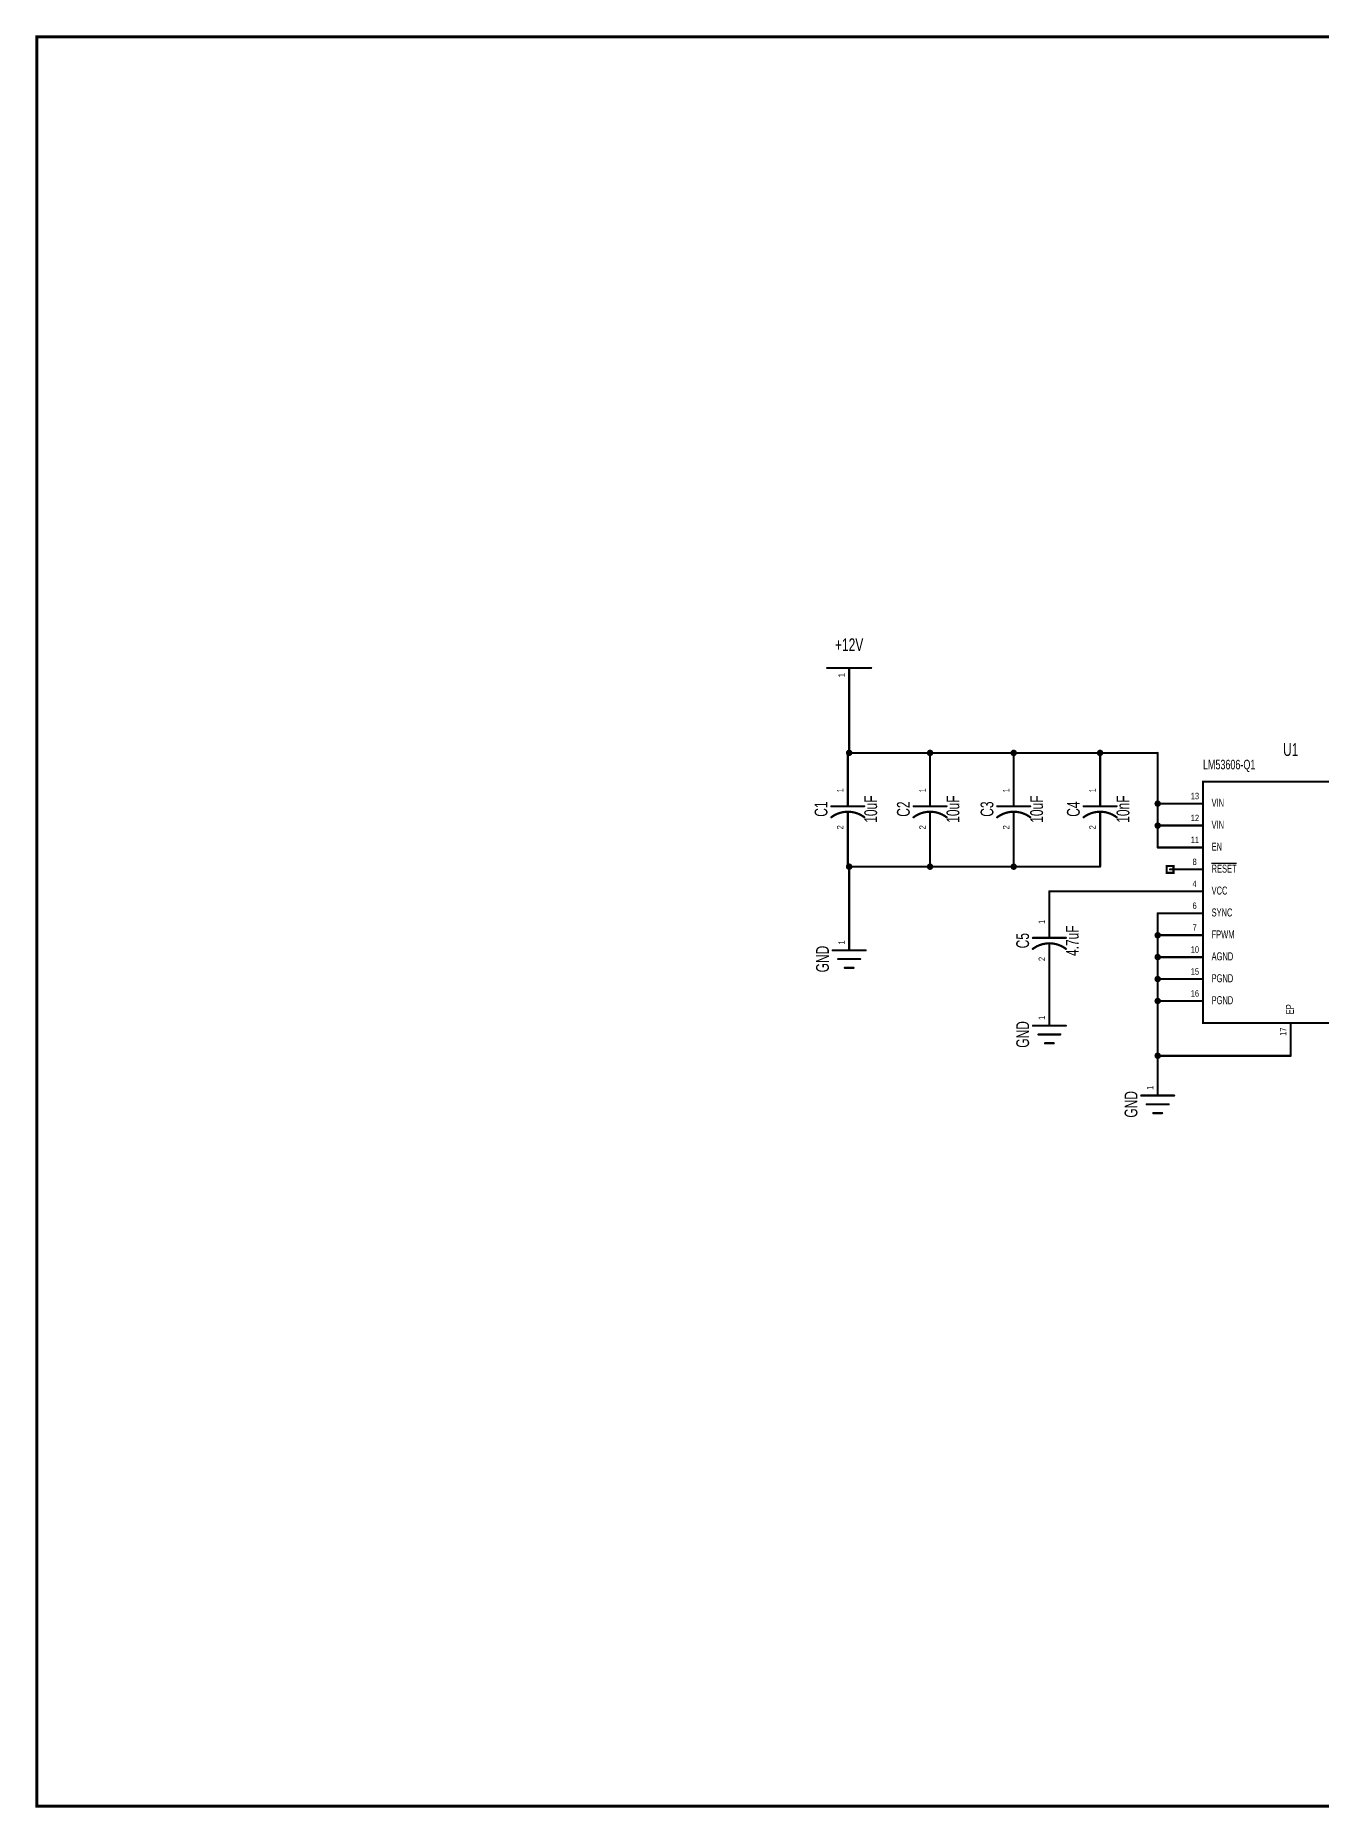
# Model space of a CAD drawing. Extents: x -3.6 to 7.9, y -3.1 to 5.
# Drawn here: x -3.61 to 2.25, y -3.06 to 5.02 of the extents above; entities that cross this region are included whole.
import ezdxf
from ezdxf.enums import TextEntityAlignment as Align

# ---------------------------------------------------------------- set-up
doc = ezdxf.new("R2010")
doc.units = 0
for name, color, linetype in [('Element', 253, 'CONTINUOUS'), ('Net', 50, 'CONTINUOUS'), ('Pin', 50, 'CONTINUOUS'), ('Titles', 253, 'CONTINUOUS')]:
    doc.layers.add(name, color=color, linetype=linetype)

msp = doc.modelspace()

# ---------------------------------------------------------------- linework, layer by layer
at = {"layer": 'Element', "linetype": 'CONTINUOUS'}
for points, const_width in [([(0, 2.1367), (0.2, 2.1367)], 0.0098), ([(1.7128, 1.6179), (2.5128, 1.6179), (2.5128, 0.5179), (1.7128, 0.5179), (1.7128, 1.6179)], 0.0098), ([(0.0937, 1.5429), (0.0937, 1.5059)], 0.0098), ([(0.4688, 1.5429), (0.4688, 1.5059)], 0.0098), ([(0.8501, 1.5429), (0.8501, 1.5059)], 0.0098), ([(1.2439, 1.5429), (1.2439, 1.5059)], 0.0098), ([(0.169, 1.4557), (0.1624, 1.4604), (0.1555, 1.4646), (0.1483, 1.4684), (0.141, 1.4717), (0.1334, 1.4745), (0.1257, 1.4768), (0.1178, 1.4786), (0.1098, 1.4799), (0.1018, 1.4807), (0.0937, 1.4809), (0.0857, 1.4807), (0.0776, 1.4799), (0.0697, 1.4786), (0.0618, 1.4768), (0.0541, 1.4745), (0.0465, 1.4716), (0.0391, 1.4684), (0.032, 1.4646), (0.0251, 1.4604), (0.0185, 1.4557)], 0.01), ([(0.0187, 1.5059), (0.1687, 1.5059)], 0.0098), ([(0.0937, 1.4809), (0.0937, 1.4429)], 0.0098), ([(0.544, 1.4557), (0.5374, 1.4604), (0.5305, 1.4646), (0.5234, 1.4684), (0.516, 1.4717), (0.5084, 1.4745), (0.5007, 1.4768), (0.4929, 1.4786), (0.4849, 1.4799), (0.4769, 1.4807), (0.4688, 1.4809), (0.4607, 1.4807), (0.4527, 1.4799), (0.4447, 1.4786), (0.4369, 1.4768), (0.4291, 1.4745), (0.4216, 1.4716), (0.4142, 1.4684), (0.407, 1.4646), (0.4002, 1.4604), (0.3936, 1.4557)], 0.01), ([(0.3938, 1.5059), (0.5438, 1.5059)], 0.0098), ([(0.4688, 1.4809), (0.4688, 1.4429)], 0.0098), ([(0.9253, 1.4557), (0.9187, 1.4604), (0.9118, 1.4646), (0.9047, 1.4684), (0.8973, 1.4717), (0.8897, 1.4745), (0.882, 1.4768), (0.8741, 1.4786), (0.8662, 1.4799), (0.8581, 1.4807), (0.8501, 1.4809), (0.842, 1.4807), (0.834, 1.4799), (0.826, 1.4786), (0.8181, 1.4768), (0.8104, 1.4745), (0.8028, 1.4716), (0.7955, 1.4684), (0.7883, 1.4646), (0.7815, 1.4604), (0.7749, 1.4557)], 0.01), ([(0.7751, 1.5059), (0.9251, 1.5059)], 0.0098), ([(0.8501, 1.4809), (0.8501, 1.4429)], 0.0098), ([(1.3191, 1.4557), (1.3125, 1.4604), (1.3056, 1.4646), (1.2985, 1.4684), (1.2911, 1.4717), (1.2835, 1.4745), (1.2758, 1.4768), (1.2679, 1.4786), (1.26, 1.4799), (1.2519, 1.4807), (1.2439, 1.4809), (1.2358, 1.4807), (1.2278, 1.4799), (1.2198, 1.4786), (1.2119, 1.4768), (1.2042, 1.4745), (1.1966, 1.4716), (1.1893, 1.4684), (1.1821, 1.4646), (1.1752, 1.4604), (1.1686, 1.4557)], 0.01), ([(1.1689, 1.5059), (1.3189, 1.5059)], 0.0098), ([(1.2439, 1.4809), (1.2439, 1.4429)], 0.0098), ([(0.9376, 0.9059), (1.0876, 0.9059)], 0.0098), ([(1.0126, 0.9429), (1.0126, 0.9059)], 0.0098), ([(0.025, 0.8491), (0.175, 0.8491)], 0.0098), ([(0.05, 0.8091), (0.15, 0.8091)], 0.0098), ([(1.0878, 0.8557), (1.0812, 0.8603), (1.0743, 0.8645), (1.0672, 0.8683), (1.0598, 0.8716), (1.0523, 0.8744), (1.0445, 0.8767), (1.0367, 0.8785), (1.0287, 0.8798), (1.0207, 0.8806), (1.0126, 0.8809), (1.0045, 0.8806), (0.9965, 0.8798), (0.9885, 0.8785), (0.9807, 0.8767), (0.9729, 0.8744), (0.9654, 0.8716), (0.958, 0.8683), (0.9509, 0.8645), (0.944, 0.8603), (0.9374, 0.8557)], 0.01), ([(1.0126, 0.8809), (1.0126, 0.8429)], 0.0098), ([(0.08, 0.7691), (0.12, 0.7691)], 0.0098), ([(0.9376, 0.5053), (1.0876, 0.5053)], 0.0098), ([(0.9626, 0.4653), (1.0626, 0.4653)], 0.0098), ([(0.9926, 0.4253), (1.0326, 0.4253)], 0.0098), ([(1.4314, 0.1866), (1.5814, 0.1866)], 0.0098), ([(1.4564, 0.1466), (1.5564, 0.1466)], 0.0098), ([(1.4864, 0.1066), (1.5264, 0.1066)], 0.0098)]:
    msp.add_lwpolyline(points, dxfattribs=dict(at, const_width=const_width))
for points, const_width in [([(-0.0025, 2.1367, 1), (0.0025, 2.1367, 1), (-0.0025, 2.1367, 1)], 0.0049), ([(0.1975, 2.1367, 1), (0.2025, 2.1367, 1), (0.1975, 2.1367, 1)], 0.0049), ([(0.0913, 1.5429, 1), (0.0962, 1.5429, 1), (0.0913, 1.5429, 1)], 0.0049), ([(0.4663, 1.5429, 1), (0.4712, 1.5429, 1), (0.4663, 1.5429, 1)], 0.0049), ([(0.8476, 1.5429, 1), (0.8525, 1.5429, 1), (0.8476, 1.5429, 1)], 0.0049), ([(1.2414, 1.5429, 1), (1.2463, 1.5429, 1), (1.2414, 1.5429, 1)], 0.0049), ([(0.016, 1.4557, 1), (0.021, 1.4557, 1), (0.016, 1.4557, 1)], 0.005), ([(0.0163, 1.5059, 1), (0.0212, 1.5059, 1), (0.0163, 1.5059, 1)], 0.0049), ([(0.0913, 1.5059, 1), (0.0962, 1.5059, 1), (0.0913, 1.5059, 1)], 0.0049), ([(0.0913, 1.4809, 1), (0.0962, 1.4809, 1), (0.0913, 1.4809, 1)], 0.0049), ([(0.1663, 1.5059, 1), (0.1712, 1.5059, 1), (0.1663, 1.5059, 1)], 0.0049), ([(0.1665, 1.4557, 1), (0.1715, 1.4557, 1), (0.1665, 1.4557, 1)], 0.005), ([(0.3911, 1.4557, 1), (0.3961, 1.4557, 1), (0.3911, 1.4557, 1)], 0.005), ([(0.3913, 1.5059, 1), (0.3962, 1.5059, 1), (0.3913, 1.5059, 1)], 0.0049), ([(0.4663, 1.5059, 1), (0.4712, 1.5059, 1), (0.4663, 1.5059, 1)], 0.0049), ([(0.4663, 1.4809, 1), (0.4712, 1.4809, 1), (0.4663, 1.4809, 1)], 0.0049), ([(0.5413, 1.5059, 1), (0.5462, 1.5059, 1), (0.5413, 1.5059, 1)], 0.0049), ([(0.5415, 1.4557, 1), (0.5465, 1.4557, 1), (0.5415, 1.4557, 1)], 0.005), ([(0.7724, 1.4557, 1), (0.7774, 1.4557, 1), (0.7724, 1.4557, 1)], 0.005), ([(0.7726, 1.5059, 1), (0.7775, 1.5059, 1), (0.7726, 1.5059, 1)], 0.0049), ([(0.8476, 1.5059, 1), (0.8525, 1.5059, 1), (0.8476, 1.5059, 1)], 0.0049), ([(0.8476, 1.4809, 1), (0.8525, 1.4809, 1), (0.8476, 1.4809, 1)], 0.0049), ([(0.9226, 1.5059, 1), (0.9275, 1.5059, 1), (0.9226, 1.5059, 1)], 0.0049), ([(0.9228, 1.4557, 1), (0.9278, 1.4557, 1), (0.9228, 1.4557, 1)], 0.005), ([(1.1661, 1.4557, 1), (1.1711, 1.4557, 1), (1.1661, 1.4557, 1)], 0.005), ([(1.1664, 1.5059, 1), (1.1713, 1.5059, 1), (1.1664, 1.5059, 1)], 0.0049), ([(1.2414, 1.5059, 1), (1.2463, 1.5059, 1), (1.2414, 1.5059, 1)], 0.0049), ([(1.2414, 1.4809, 1), (1.2463, 1.4809, 1), (1.2414, 1.4809, 1)], 0.0049), ([(1.3164, 1.5059, 1), (1.3213, 1.5059, 1), (1.3164, 1.5059, 1)], 0.0049), ([(1.3166, 1.4557, 1), (1.3216, 1.4557, 1), (1.3166, 1.4557, 1)], 0.005), ([(0.0913, 1.4429, 1), (0.0962, 1.4429, 1), (0.0913, 1.4429, 1)], 0.0049), ([(0.4663, 1.4429, 1), (0.4712, 1.4429, 1), (0.4663, 1.4429, 1)], 0.0049), ([(0.8476, 1.4429, 1), (0.8525, 1.4429, 1), (0.8476, 1.4429, 1)], 0.0049), ([(1.2414, 1.4429, 1), (1.2463, 1.4429, 1), (1.2414, 1.4429, 1)], 0.0049), ([(0.9351, 0.9059, 1), (0.9401, 0.9059, 1), (0.9351, 0.9059, 1)], 0.0049), ([(1.0101, 0.9429, 1), (1.0151, 0.9429, 1), (1.0101, 0.9429, 1)], 0.0049), ([(1.0101, 0.9059, 1), (1.0151, 0.9059, 1), (1.0101, 0.9059, 1)], 0.0049), ([(1.0851, 0.9059, 1), (1.0901, 0.9059, 1), (1.0851, 0.9059, 1)], 0.0049), ([(0.0225, 0.8491, 1), (0.0275, 0.8491, 1), (0.0225, 0.8491, 1)], 0.0049), ([(0.0475, 0.8091, 1), (0.0525, 0.8091, 1), (0.0475, 0.8091, 1)], 0.0049), ([(0.1475, 0.8091, 1), (0.1525, 0.8091, 1), (0.1475, 0.8091, 1)], 0.0049), ([(0.1725, 0.8491, 1), (0.1775, 0.8491, 1), (0.1725, 0.8491, 1)], 0.0049), ([(0.9349, 0.8557, 1), (0.9399, 0.8557, 1), (0.9349, 0.8557, 1)], 0.005), ([(1.0101, 0.8809, 1), (1.0151, 0.8809, 1), (1.0101, 0.8809, 1)], 0.0049), ([(1.0101, 0.8429, 1), (1.0151, 0.8429, 1), (1.0101, 0.8429, 1)], 0.0049), ([(1.0853, 0.8557, 1), (1.0903, 0.8557, 1), (1.0853, 0.8557, 1)], 0.005), ([(0.0775, 0.7691, 1), (0.0825, 0.7691, 1), (0.0775, 0.7691, 1)], 0.0049), ([(0.1175, 0.7691, 1), (0.1225, 0.7691, 1), (0.1175, 0.7691, 1)], 0.0049), ([(0.9351, 0.5053, 1), (0.9401, 0.5053, 1), (0.9351, 0.5053, 1)], 0.0049), ([(1.0851, 0.5053, 1), (1.0901, 0.5053, 1), (1.0851, 0.5053, 1)], 0.0049), ([(0.9601, 0.4653, 1), (0.9651, 0.4653, 1), (0.9601, 0.4653, 1)], 0.0049), ([(0.9901, 0.4253, 1), (0.9951, 0.4253, 1), (0.9901, 0.4253, 1)], 0.0049), ([(1.0301, 0.4253, 1), (1.0351, 0.4253, 1), (1.0301, 0.4253, 1)], 0.0049), ([(1.0601, 0.4653, 1), (1.0651, 0.4653, 1), (1.0601, 0.4653, 1)], 0.0049), ([(1.4289, 0.1866, 1), (1.4339, 0.1866, 1), (1.4289, 0.1866, 1)], 0.0049), ([(1.5789, 0.1866, 1), (1.5839, 0.1866, 1), (1.5789, 0.1866, 1)], 0.0049), ([(1.4539, 0.1466, 1), (1.4589, 0.1466, 1), (1.4539, 0.1466, 1)], 0.0049), ([(1.4839, 0.1066, 1), (1.4889, 0.1066, 1), (1.4839, 0.1066, 1)], 0.0049), ([(1.5239, 0.1066, 1), (1.5289, 0.1066, 1), (1.5239, 0.1066, 1)], 0.0049), ([(1.5539, 0.1466, 1), (1.5589, 0.1466, 1), (1.5539, 0.1466, 1)], 0.0049)]:
    msp.add_lwpolyline(points, format="xyb", dxfattribs=dict(at, const_width=const_width))
at = {"layer": 'Net', "linetype": 'CONTINUOUS', "const_width": 0.0098}
for points in [[(0.1, 1.9867), (0.1, 1.7492)], [(0.0902, 1.7492), (0.0906, 1.7462), (0.092, 1.7434), (0.0942, 1.7412), (0.097, 1.7399), (0.1, 1.7394), (0.103, 1.7399), (0.1058, 1.7412), (0.108, 1.7434), (0.1094, 1.7462), (0.1098, 1.7492), (0.1094, 1.7523), (0.108, 1.755), (0.1058, 1.7572), (0.103, 1.7586), (0.1, 1.7591), (0.097, 1.7586), (0.0942, 1.7572), (0.092, 1.755), (0.0906, 1.7523), (0.0902, 1.7492)], [(0.0937, 1.6929), (0.0937, 1.7492)], [(0.0937, 1.7492), (0.4688, 1.7492)], [(0.4589, 1.7492), (0.4594, 1.7462), (0.4608, 1.7434), (0.463, 1.7412), (0.4657, 1.7399), (0.4688, 1.7394), (0.4718, 1.7399), (0.4746, 1.7412), (0.4768, 1.7434), (0.4781, 1.7462), (0.4786, 1.7492), (0.4781, 1.7523), (0.4768, 1.755), (0.4746, 1.7572), (0.4718, 1.7586), (0.4688, 1.7591), (0.4657, 1.7586), (0.463, 1.7572), (0.4608, 1.755), (0.4594, 1.7523), (0.4589, 1.7492)], [(0.4688, 1.7492), (0.4688, 1.6929)], [(0.8501, 1.7492), (0.4688, 1.7492)], [(0.4688, 1.7492), (0.4688, 1.7492)], [(0.4688, 1.7492), (0.4688, 1.7492)], [(0.8402, 1.7492), (0.8407, 1.7462), (0.8421, 1.7434), (0.8443, 1.7412), (0.847, 1.7399), (0.8501, 1.7394), (0.8531, 1.7399), (0.8559, 1.7412), (0.858, 1.7434), (0.8594, 1.7462), (0.8599, 1.7492), (0.8594, 1.7523), (0.858, 1.755), (0.8559, 1.7572), (0.8531, 1.7586), (0.8501, 1.7591), (0.847, 1.7586), (0.8443, 1.7572), (0.8421, 1.755), (0.8407, 1.7523), (0.8402, 1.7492)], [(0.8501, 1.6929), (0.8501, 1.7492)], [(1.2439, 1.7492), (0.8501, 1.7492)], [(1.234, 1.7492), (1.2345, 1.7462), (1.2359, 1.7434), (1.2381, 1.7412), (1.2408, 1.7399), (1.2439, 1.7394), (1.2469, 1.7399), (1.2497, 1.7412), (1.2518, 1.7434), (1.2532, 1.7462), (1.2537, 1.7492), (1.2532, 1.7523), (1.2518, 1.755), (1.2497, 1.7572), (1.2469, 1.7586), (1.2439, 1.7591), (1.2408, 1.7586), (1.2381, 1.7572), (1.2359, 1.755), (1.2345, 1.7523), (1.234, 1.7492)], [(1.2439, 1.6929), (1.2439, 1.7492)], [(1.5064, 1.7492), (1.2439, 1.7492)], [(1.5064, 1.5179), (1.5064, 1.7492)], [(1.4966, 1.5179), (1.497, 1.5149), (1.4984, 1.5122), (1.5006, 1.51), (1.5034, 1.5086), (1.5064, 1.5081), (1.5094, 1.5086), (1.5122, 1.51), (1.5144, 1.5122), (1.5158, 1.5149), (1.5162, 1.5179), (1.5158, 1.521), (1.5144, 1.5237), (1.5122, 1.5259), (1.5094, 1.5273), (1.5064, 1.5278), (1.5034, 1.5273), (1.5006, 1.5259), (1.4984, 1.5237), (1.497, 1.521), (1.4966, 1.5179)], [(1.5064, 1.4179), (1.5064, 1.5179)], [(1.5064, 1.5179), (1.5628, 1.5179)], [(1.4966, 1.4179), (1.497, 1.4149), (1.4984, 1.4122), (1.5006, 1.41), (1.5034, 1.4086), (1.5064, 1.4081), (1.5094, 1.4086), (1.5122, 1.41), (1.5144, 1.4122), (1.5158, 1.4149), (1.5162, 1.4179), (1.5158, 1.421), (1.5144, 1.4237), (1.5122, 1.4259), (1.5094, 1.4273), (1.5064, 1.4278), (1.5034, 1.4273), (1.5006, 1.4259), (1.4984, 1.4237), (1.497, 1.421), (1.4966, 1.4179)], [(1.5628, 1.4179), (1.5064, 1.4179)], [(1.5064, 1.3179), (1.5064, 1.4179)], [(0.0937, 1.2929), (0.0937, 1.2304)], [(0.4688, 1.2304), (0.4688, 1.2929)], [(0.8501, 1.2929), (0.8501, 1.2304)], [(1.2439, 1.2929), (1.2439, 1.2304)], [(1.5628, 1.3179), (1.5064, 1.3179)], [(0.0902, 1.2304), (0.0906, 1.2274), (0.092, 1.2246), (0.0942, 1.2224), (0.097, 1.221), (0.1, 1.2206), (0.103, 1.221), (0.1058, 1.2224), (0.108, 1.2246), (0.1094, 1.2274), (0.1098, 1.2304), (0.1094, 1.2334), (0.108, 1.2362), (0.1058, 1.2384), (0.103, 1.2398), (0.1, 1.2403), (0.097, 1.2398), (0.0942, 1.2384), (0.092, 1.2362), (0.0906, 1.2334), (0.0902, 1.2304)], [(0.0937, 1.2304), (0.4688, 1.2304)], [(0.1, 0.9991), (0.1, 1.2304)], [(0.4589, 1.2304), (0.4594, 1.2274), (0.4608, 1.2246), (0.463, 1.2224), (0.4657, 1.221), (0.4688, 1.2206), (0.4718, 1.221), (0.4746, 1.2224), (0.4768, 1.2246), (0.4781, 1.2274), (0.4786, 1.2304), (0.4781, 1.2334), (0.4768, 1.2362), (0.4746, 1.2384), (0.4718, 1.2398), (0.4688, 1.2403), (0.4657, 1.2398), (0.463, 1.2384), (0.4608, 1.2362), (0.4594, 1.2334), (0.4589, 1.2304)], [(0.8501, 1.2304), (0.4688, 1.2304)], [(0.8402, 1.2304), (0.8407, 1.2274), (0.8421, 1.2246), (0.8443, 1.2224), (0.847, 1.221), (0.8501, 1.2206), (0.8531, 1.221), (0.8559, 1.2224), (0.858, 1.2246), (0.8594, 1.2274), (0.8599, 1.2304), (0.8594, 1.2334), (0.858, 1.2362), (0.8559, 1.2384), (0.8531, 1.2398), (0.8501, 1.2403), (0.847, 1.2398), (0.8443, 1.2384), (0.8421, 1.2362), (0.8407, 1.2334), (0.8402, 1.2304)], [(1.2439, 1.2304), (0.8501, 1.2304)], [(1.5628, 1.1179), (1.0126, 1.1179)], [(1.0126, 1.1179), (1.0126, 1.0929)], [(1.5628, 1.0179), (1.5064, 1.0179)], [(1.5064, 1.0179), (1.5064, 0.6179)], [(1.4966, 0.9179), (1.497, 0.9149), (1.4984, 0.9122), (1.5006, 0.91), (1.5034, 0.9086), (1.5064, 0.9081), (1.5094, 0.9086), (1.5122, 0.91), (1.5144, 0.9122), (1.5158, 0.9149), (1.5162, 0.9179), (1.5158, 0.921), (1.5144, 0.9237), (1.5122, 0.9259), (1.5094, 0.9273), (1.5064, 0.9278), (1.5034, 0.9273), (1.5006, 0.9259), (1.4984, 0.9237), (1.497, 0.921), (1.4966, 0.9179)], [(1.5628, 0.9179), (1.5064, 0.9179)], [(1.4966, 0.8179), (1.497, 0.8149), (1.4984, 0.8122), (1.5006, 0.81), (1.5034, 0.8086), (1.5064, 0.8081), (1.5094, 0.8086), (1.5122, 0.81), (1.5144, 0.8122), (1.5158, 0.8149), (1.5162, 0.8179), (1.5158, 0.821), (1.5144, 0.8237), (1.5122, 0.8259), (1.5094, 0.8273), (1.5064, 0.8278), (1.5034, 0.8273), (1.5006, 0.8259), (1.4984, 0.8237), (1.497, 0.821), (1.4966, 0.8179)], [(1.5628, 0.8179), (1.5064, 0.8179)], [(1.4966, 0.7179), (1.497, 0.7149), (1.4984, 0.7122), (1.5006, 0.71), (1.5034, 0.7086), (1.5064, 0.7081), (1.5094, 0.7086), (1.5122, 0.71), (1.5144, 0.7122), (1.5158, 0.7149), (1.5162, 0.7179), (1.5158, 0.721), (1.5144, 0.7237), (1.5122, 0.7259), (1.5094, 0.7273), (1.5064, 0.7278), (1.5034, 0.7273), (1.5006, 0.7259), (1.4984, 0.7237), (1.497, 0.721), (1.4966, 0.7179)], [(1.0126, 0.6929), (1.0126, 0.6553)], [(1.5628, 0.7179), (1.5064, 0.7179)], [(1.4966, 0.6179), (1.497, 0.6149), (1.4984, 0.6122), (1.5006, 0.61), (1.5034, 0.6086), (1.5064, 0.6081), (1.5094, 0.6086), (1.5122, 0.61), (1.5144, 0.6122), (1.5158, 0.6149), (1.5162, 0.6179), (1.5158, 0.621), (1.5144, 0.6237), (1.5122, 0.6259), (1.5094, 0.6273), (1.5064, 0.6278), (1.5034, 0.6273), (1.5006, 0.6259), (1.4984, 0.6237), (1.497, 0.621), (1.4966, 0.6179)], [(1.5064, 0.6179), (1.5628, 0.6179)], [(1.5064, 0.3366), (1.5064, 0.6179)], [(1.4966, 0.3679), (1.497, 0.3649), (1.4984, 0.3622), (1.5006, 0.36), (1.5034, 0.3586), (1.5064, 0.3581), (1.5094, 0.3586), (1.5122, 0.36), (1.5144, 0.3622), (1.5158, 0.3649), (1.5162, 0.3679), (1.5158, 0.371), (1.5144, 0.3737), (1.5122, 0.3759), (1.5094, 0.3773), (1.5064, 0.3778), (1.5034, 0.3773), (1.5006, 0.3759), (1.4984, 0.3737), (1.497, 0.371), (1.4966, 0.3679)], [(2.1128, 0.3679), (1.5064, 0.3679)]]:
    msp.add_lwpolyline(points, dxfattribs=at)
at = {"layer": 'Net', "linetype": 'CONTINUOUS', "const_width": 0.0049}
for points in [[(0.0975, 1.9867, 1), (0.1025, 1.9867, 1), (0.0975, 1.9867, 1)], [(0.0877, 1.7492, 1), (0.0926, 1.7492, 1), (0.0877, 1.7492, 1)], [(0.0913, 1.7492, 1), (0.0962, 1.7492, 1), (0.0913, 1.7492, 1)], [(0.0913, 1.7492, 1), (0.0962, 1.7492, 1), (0.0913, 1.7492, 1)], [(0.0913, 1.6929, 1), (0.0962, 1.6929, 1), (0.0913, 1.6929, 1)], [(0.0975, 1.7492, 1), (0.1025, 1.7492, 1), (0.0975, 1.7492, 1)], [(0.4565, 1.7492, 1), (0.4614, 1.7492, 1), (0.4565, 1.7492, 1)], [(0.4663, 1.7492, 1), (0.4712, 1.7492, 1), (0.4663, 1.7492, 1)], [(0.4663, 1.7492, 1), (0.4712, 1.7492, 1), (0.4663, 1.7492, 1)], [(0.4663, 1.7492, 1), (0.4712, 1.7492, 1), (0.4663, 1.7492, 1)], [(0.4663, 1.7492, 1), (0.4712, 1.7492, 1), (0.4663, 1.7492, 1)], [(0.4663, 1.7492, 1), (0.4712, 1.7492, 1), (0.4663, 1.7492, 1)], [(0.4663, 1.6929, 1), (0.4712, 1.6929, 1), (0.4663, 1.6929, 1)], [(0.8378, 1.7492, 1), (0.8427, 1.7492, 1), (0.8378, 1.7492, 1)], [(0.8476, 1.7492, 1), (0.8525, 1.7492, 1), (0.8476, 1.7492, 1)], [(0.8476, 1.7492, 1), (0.8525, 1.7492, 1), (0.8476, 1.7492, 1)], [(0.8476, 1.7492, 1), (0.8525, 1.7492, 1), (0.8476, 1.7492, 1)], [(0.8476, 1.6929, 1), (0.8525, 1.6929, 1), (0.8476, 1.6929, 1)], [(1.2316, 1.7492, 1), (1.2365, 1.7492, 1), (1.2316, 1.7492, 1)], [(1.2414, 1.7492, 1), (1.2463, 1.7492, 1), (1.2414, 1.7492, 1)], [(1.2414, 1.7492, 1), (1.2463, 1.7492, 1), (1.2414, 1.7492, 1)], [(1.2414, 1.7492, 1), (1.2463, 1.7492, 1), (1.2414, 1.7492, 1)], [(1.2414, 1.6929, 1), (1.2463, 1.6929, 1), (1.2414, 1.6929, 1)], [(1.5039, 1.7492, 1), (1.5089, 1.7492, 1), (1.5039, 1.7492, 1)], [(1.5039, 1.7492, 1), (1.5089, 1.7492, 1), (1.5039, 1.7492, 1)], [(1.4941, 1.5179, 1), (1.499, 1.5179, 1), (1.4941, 1.5179, 1)], [(1.5039, 1.5179, 1), (1.5089, 1.5179, 1), (1.5039, 1.5179, 1)], [(1.5039, 1.5179, 1), (1.5089, 1.5179, 1), (1.5039, 1.5179, 1)], [(1.5039, 1.5179, 1), (1.5089, 1.5179, 1), (1.5039, 1.5179, 1)], [(1.5603, 1.5179, 1), (1.5652, 1.5179, 1), (1.5603, 1.5179, 1)], [(1.4941, 1.4179, 1), (1.499, 1.4179, 1), (1.4941, 1.4179, 1)], [(1.5039, 1.4179, 1), (1.5089, 1.4179, 1), (1.5039, 1.4179, 1)], [(1.5039, 1.4179, 1), (1.5089, 1.4179, 1), (1.5039, 1.4179, 1)], [(1.5039, 1.4179, 1), (1.5089, 1.4179, 1), (1.5039, 1.4179, 1)], [(1.5603, 1.4179, 1), (1.5652, 1.4179, 1), (1.5603, 1.4179, 1)], [(0.0913, 1.2929, 1), (0.0962, 1.2929, 1), (0.0913, 1.2929, 1)], [(0.4663, 1.2929, 1), (0.4712, 1.2929, 1), (0.4663, 1.2929, 1)], [(0.8476, 1.2929, 1), (0.8525, 1.2929, 1), (0.8476, 1.2929, 1)], [(1.2414, 1.2929, 1), (1.2463, 1.2929, 1), (1.2414, 1.2929, 1)], [(1.5039, 1.3179, 1), (1.5089, 1.3179, 1), (1.5039, 1.3179, 1)], [(1.5039, 1.3179, 1), (1.5089, 1.3179, 1), (1.5039, 1.3179, 1)], [(1.5603, 1.3179, 1), (1.5652, 1.3179, 1), (1.5603, 1.3179, 1)], [(0.0877, 1.2304, 1), (0.0926, 1.2304, 1), (0.0877, 1.2304, 1)], [(0.0913, 1.2304, 1), (0.0962, 1.2304, 1), (0.0913, 1.2304, 1)], [(0.0913, 1.2304, 1), (0.0962, 1.2304, 1), (0.0913, 1.2304, 1)], [(0.0975, 1.2304, 1), (0.1025, 1.2304, 1), (0.0975, 1.2304, 1)], [(0.4565, 1.2304, 1), (0.4614, 1.2304, 1), (0.4565, 1.2304, 1)], [(0.4663, 1.2304, 1), (0.4712, 1.2304, 1), (0.4663, 1.2304, 1)], [(0.4663, 1.2304, 1), (0.4712, 1.2304, 1), (0.4663, 1.2304, 1)], [(0.4663, 1.2304, 1), (0.4712, 1.2304, 1), (0.4663, 1.2304, 1)], [(0.8378, 1.2304, 1), (0.8427, 1.2304, 1), (0.8378, 1.2304, 1)], [(0.8476, 1.2304, 1), (0.8525, 1.2304, 1), (0.8476, 1.2304, 1)], [(0.8476, 1.2304, 1), (0.8525, 1.2304, 1), (0.8476, 1.2304, 1)], [(0.8476, 1.2304, 1), (0.8525, 1.2304, 1), (0.8476, 1.2304, 1)], [(1.2414, 1.2304, 1), (1.2463, 1.2304, 1), (1.2414, 1.2304, 1)], [(1.2414, 1.2304, 1), (1.2463, 1.2304, 1), (1.2414, 1.2304, 1)], [(1.0101, 1.1179, 1), (1.0151, 1.1179, 1), (1.0101, 1.1179, 1)], [(1.0101, 1.1179, 1), (1.0151, 1.1179, 1), (1.0101, 1.1179, 1)], [(1.0101, 1.0929, 1), (1.0151, 1.0929, 1), (1.0101, 1.0929, 1)], [(1.5603, 1.1179, 1), (1.5652, 1.1179, 1), (1.5603, 1.1179, 1)], [(0.0975, 0.9991, 1), (0.1025, 0.9991, 1), (0.0975, 0.9991, 1)], [(1.5039, 1.0179, 1), (1.5089, 1.0179, 1), (1.5039, 1.0179, 1)], [(1.5039, 1.0179, 1), (1.5089, 1.0179, 1), (1.5039, 1.0179, 1)], [(1.5603, 1.0179, 1), (1.5652, 1.0179, 1), (1.5603, 1.0179, 1)], [(1.4941, 0.9179, 1), (1.499, 0.9179, 1), (1.4941, 0.9179, 1)], [(1.5039, 0.9179, 1), (1.5089, 0.9179, 1), (1.5039, 0.9179, 1)], [(1.5603, 0.9179, 1), (1.5652, 0.9179, 1), (1.5603, 0.9179, 1)], [(1.4941, 0.8179, 1), (1.499, 0.8179, 1), (1.4941, 0.8179, 1)], [(1.5039, 0.8179, 1), (1.5089, 0.8179, 1), (1.5039, 0.8179, 1)], [(1.5603, 0.8179, 1), (1.5652, 0.8179, 1), (1.5603, 0.8179, 1)], [(1.0101, 0.6929, 1), (1.0151, 0.6929, 1), (1.0101, 0.6929, 1)], [(1.0101, 0.6553, 1), (1.0151, 0.6553, 1), (1.0101, 0.6553, 1)], [(1.4941, 0.7179, 1), (1.499, 0.7179, 1), (1.4941, 0.7179, 1)], [(1.5039, 0.7179, 1), (1.5089, 0.7179, 1), (1.5039, 0.7179, 1)], [(1.5603, 0.7179, 1), (1.5652, 0.7179, 1), (1.5603, 0.7179, 1)], [(1.4941, 0.6179, 1), (1.499, 0.6179, 1), (1.4941, 0.6179, 1)], [(1.5039, 0.6179, 1), (1.5089, 0.6179, 1), (1.5039, 0.6179, 1)], [(1.5039, 0.6179, 1), (1.5089, 0.6179, 1), (1.5039, 0.6179, 1)], [(1.5039, 0.6179, 1), (1.5089, 0.6179, 1), (1.5039, 0.6179, 1)], [(1.5603, 0.6179, 1), (1.5652, 0.6179, 1), (1.5603, 0.6179, 1)], [(1.4941, 0.3679, 1), (1.499, 0.3679, 1), (1.4941, 0.3679, 1)], [(1.5039, 0.3679, 1), (1.5089, 0.3679, 1), (1.5039, 0.3679, 1)], [(1.5039, 0.3366, 1), (1.5089, 0.3366, 1), (1.5039, 0.3366, 1)], [(2.1103, 0.3679, 1), (2.1152, 0.3679, 1), (2.1103, 0.3679, 1)]]:
    msp.add_lwpolyline(points, format="xyb", dxfattribs=at)
at = {"layer": 'Pin', "linetype": 'CONTINUOUS', "const_width": 0.0098}
for points in [[(0.1, 2.1367), (0.1, 1.9867)], [(0.0937, 1.5429), (0.0937, 1.6929)], [(0.4688, 1.5429), (0.4688, 1.6929)], [(0.8501, 1.5429), (0.8501, 1.6929)], [(1.2439, 1.5429), (1.2439, 1.6929)], [(1.7128, 1.5179), (1.5628, 1.5179)], [(0.0937, 1.4429), (0.0937, 1.2929)], [(0.4688, 1.4429), (0.4688, 1.2929)], [(0.8501, 1.4429), (0.8501, 1.2929)], [(1.2439, 1.4429), (1.2439, 1.2929)], [(1.7128, 1.4179), (1.5628, 1.4179)], [(1.7128, 1.3179), (1.5628, 1.3179)], [(1.547, 1.2337), (1.5785, 1.2337), (1.5785, 1.2022), (1.547, 1.2022), (1.547, 1.2337)], [(1.7128, 1.2179), (1.5628, 1.2179)], [(1.0126, 0.9429), (1.0126, 1.0929)], [(1.7128, 1.1179), (1.5628, 1.1179)], [(0.1, 0.8491), (0.1, 0.9991)], [(1.7128, 1.0179), (1.5628, 1.0179)], [(1.7128, 0.9179), (1.5628, 0.9179)], [(1.0126, 0.8429), (1.0126, 0.6929)], [(1.7128, 0.8179), (1.5628, 0.8179)], [(1.0126, 0.5053), (1.0126, 0.6553)], [(1.7128, 0.7179), (1.5628, 0.7179)], [(1.7128, 0.6179), (1.5628, 0.6179)], [(2.1128, 0.5179), (2.1128, 0.3679)], [(1.5064, 0.1866), (1.5064, 0.3366)]]:
    msp.add_lwpolyline(points, dxfattribs=at)
at = {"layer": 'Pin', "linetype": 'CONTINUOUS', "const_width": 0.0049}
for points in [[(0.0975, 2.1367, 1), (0.1025, 2.1367, 1), (0.0975, 2.1367, 1)], [(0.0975, 1.9867, 1), (0.1025, 1.9867, 1), (0.0975, 1.9867, 1)], [(0.0913, 1.6929, 1), (0.0962, 1.6929, 1), (0.0913, 1.6929, 1)], [(0.4663, 1.6929, 1), (0.4712, 1.6929, 1), (0.4663, 1.6929, 1)], [(0.8476, 1.6929, 1), (0.8525, 1.6929, 1), (0.8476, 1.6929, 1)], [(1.2414, 1.6929, 1), (1.2463, 1.6929, 1), (1.2414, 1.6929, 1)], [(0.0913, 1.5429, 1), (0.0962, 1.5429, 1), (0.0913, 1.5429, 1)], [(0.4663, 1.5429, 1), (0.4712, 1.5429, 1), (0.4663, 1.5429, 1)], [(0.8476, 1.5429, 1), (0.8525, 1.5429, 1), (0.8476, 1.5429, 1)], [(1.2414, 1.5429, 1), (1.2463, 1.5429, 1), (1.2414, 1.5429, 1)], [(1.5603, 1.5179, 1), (1.5652, 1.5179, 1), (1.5603, 1.5179, 1)], [(1.7103, 1.5179, 1), (1.7152, 1.5179, 1), (1.7103, 1.5179, 1)], [(0.0913, 1.4429, 1), (0.0962, 1.4429, 1), (0.0913, 1.4429, 1)], [(0.4663, 1.4429, 1), (0.4712, 1.4429, 1), (0.4663, 1.4429, 1)], [(0.8476, 1.4429, 1), (0.8525, 1.4429, 1), (0.8476, 1.4429, 1)], [(1.2414, 1.4429, 1), (1.2463, 1.4429, 1), (1.2414, 1.4429, 1)], [(1.5603, 1.4179, 1), (1.5652, 1.4179, 1), (1.5603, 1.4179, 1)], [(1.7103, 1.4179, 1), (1.7152, 1.4179, 1), (1.7103, 1.4179, 1)], [(0.0913, 1.2929, 1), (0.0962, 1.2929, 1), (0.0913, 1.2929, 1)], [(0.4663, 1.2929, 1), (0.4712, 1.2929, 1), (0.4663, 1.2929, 1)], [(0.8476, 1.2929, 1), (0.8525, 1.2929, 1), (0.8476, 1.2929, 1)], [(1.2414, 1.2929, 1), (1.2463, 1.2929, 1), (1.2414, 1.2929, 1)], [(1.5603, 1.3179, 1), (1.5652, 1.3179, 1), (1.5603, 1.3179, 1)], [(1.7103, 1.3179, 1), (1.7152, 1.3179, 1), (1.7103, 1.3179, 1)], [(1.5603, 1.2179, 1), (1.5652, 1.2179, 1), (1.5603, 1.2179, 1)], [(1.7103, 1.2179, 1), (1.7152, 1.2179, 1), (1.7103, 1.2179, 1)], [(1.0101, 1.0929, 1), (1.0151, 1.0929, 1), (1.0101, 1.0929, 1)], [(1.5603, 1.1179, 1), (1.5652, 1.1179, 1), (1.5603, 1.1179, 1)], [(1.7103, 1.1179, 1), (1.7152, 1.1179, 1), (1.7103, 1.1179, 1)], [(0.0975, 0.9991, 1), (0.1025, 0.9991, 1), (0.0975, 0.9991, 1)], [(1.5603, 1.0179, 1), (1.5652, 1.0179, 1), (1.5603, 1.0179, 1)], [(1.7103, 1.0179, 1), (1.7152, 1.0179, 1), (1.7103, 1.0179, 1)], [(1.0101, 0.9429, 1), (1.0151, 0.9429, 1), (1.0101, 0.9429, 1)], [(1.5603, 0.9179, 1), (1.5652, 0.9179, 1), (1.5603, 0.9179, 1)], [(1.7103, 0.9179, 1), (1.7152, 0.9179, 1), (1.7103, 0.9179, 1)], [(0.0975, 0.8491, 1), (0.1025, 0.8491, 1), (0.0975, 0.8491, 1)], [(1.0101, 0.8429, 1), (1.0151, 0.8429, 1), (1.0101, 0.8429, 1)], [(1.5603, 0.8179, 1), (1.5652, 0.8179, 1), (1.5603, 0.8179, 1)], [(1.7103, 0.8179, 1), (1.7152, 0.8179, 1), (1.7103, 0.8179, 1)], [(1.0101, 0.6929, 1), (1.0151, 0.6929, 1), (1.0101, 0.6929, 1)], [(1.0101, 0.6553, 1), (1.0151, 0.6553, 1), (1.0101, 0.6553, 1)], [(1.5603, 0.7179, 1), (1.5652, 0.7179, 1), (1.5603, 0.7179, 1)], [(1.7103, 0.7179, 1), (1.7152, 0.7179, 1), (1.7103, 0.7179, 1)], [(1.5603, 0.6179, 1), (1.5652, 0.6179, 1), (1.5603, 0.6179, 1)], [(1.7103, 0.6179, 1), (1.7152, 0.6179, 1), (1.7103, 0.6179, 1)], [(1.0101, 0.5053, 1), (1.0151, 0.5053, 1), (1.0101, 0.5053, 1)], [(2.1103, 0.5179, 1), (2.1152, 0.5179, 1), (2.1103, 0.5179, 1)], [(1.5039, 0.3366, 1), (1.5089, 0.3366, 1), (1.5039, 0.3366, 1)], [(2.1103, 0.3679, 1), (2.1152, 0.3679, 1), (2.1103, 0.3679, 1)], [(1.5039, 0.1866, 1), (1.5089, 0.1866, 1), (1.5039, 0.1866, 1)]]:
    msp.add_lwpolyline(points, format="xyb", dxfattribs=at)
at = {"layer": 'Titles', "linetype": 'CONTINUOUS', "const_width": 0.0131}
msp.add_lwpolyline([(7.8905, -3.0536), (-3.6025, -3.0536), (-3.6025, 5.0144), (7.8905, 5.0144), (7.8905, -3.0536)], dxfattribs=at)

# ---------------------------------------------------------------- texts
at = {"layer": 'Element', "width": 0.7}
for s, p in [('+12V', (0.1, 2.1958)), ('U1', (2.1128, 1.7179))]:
    msp.add_text(s, height=0.0583, dxfattribs=at).set_placement(p, align=Align.BOTTOM_CENTER)
msp.add_text('LM53606-Q1', height=0.0437, dxfattribs=at).set_placement((1.7128, 1.7179), align=Align.TOP_LEFT)
for s, p in [('10uF', (0.169, 1.4929)), ('10uF', (0.544, 1.4929)), ('10uF', (0.9253, 1.4929)), ('10nF', (1.3191, 1.4929)), ('4.7uF', (1.0878, 0.8929))]:
    msp.add_text(s, height=0.0583, rotation=90, dxfattribs=at).set_placement(p, align=Align.TOP_CENTER)
for s, p in [('C1', (0.0185, 1.4929)), ('C2', (0.3936, 1.4929)), ('C3', (0.7749, 1.4929)), ('C4', (1.1686, 1.4929)), ('C5', (0.9374, 0.8929)), ('GND', (0.025, 0.8091)), ('GND', (0.9376, 0.4653)), ('GND', (1.4314, 0.1466))]:
    msp.add_text(s, height=0.0583, rotation=90, dxfattribs=at).set_placement(p, align=Align.BOTTOM_CENTER)
at = {"layer": 'Pin', "width": 0.7}
for s, height, p in [('1', 0.0292, (0.0508, 2.0941)), ('1', 0.0292, (0.0445, 1.5692)), ('1', 0.0292, (0.4196, 1.5692)), ('1', 0.0292, (0.8009, 1.5692)), ('1', 0.0292, (1.1947, 1.5692)), ('2', 0.0292, (0.0445, 1.4003)), ('2', 0.0292, (0.4196, 1.4003)), ('2', 0.0292, (0.8009, 1.4003)), ('2', 0.0292, (1.1947, 1.4003)), ('1', 0.0292, (0.9634, 0.9691)), ('1', 0.0292, (0.0508, 0.8754)), ('2', 0.0292, (0.9634, 0.8002)), ('EP', 0.0365, (2.0909, 0.5573)), ('1', 0.0292, (0.9634, 0.5316)), ('17', 0.0292, (2.0636, 0.4589)), ('1', 0.0292, (1.4572, 0.2128))]:
    msp.add_text(s, height=height, rotation=90, dxfattribs=at).set_placement(p, align=Align.TOP_LEFT)
for s, height, p in [('13', 0.0292, (1.657, 1.5672)), ('VIN', 0.0365, (1.7521, 1.5398)), ('12', 0.0292, (1.657, 1.4672)), ('VIN', 0.0365, (1.7521, 1.4398)), ('11', 0.0292, (1.657, 1.3672)), ('EN', 0.0365, (1.7521, 1.3398)), ('8', 0.0292, (1.6652, 1.2672)), ('%%oRESET', 0.0365, (1.7521, 1.2398)), ('4', 0.0292, (1.6652, 1.1672)), ('VCC', 0.0365, (1.7521, 1.1398)), ('6', 0.0292, (1.6652, 1.0672)), ('SYNC', 0.0365, (1.7521, 1.0398)), ('7', 0.0292, (1.6652, 0.9672)), ('FPWM', 0.0365, (1.7521, 0.9398)), ('10', 0.0292, (1.657, 0.8672)), ('AGND', 0.0365, (1.7521, 0.8398)), ('15', 0.0292, (1.657, 0.7672)), ('PGND', 0.0365, (1.7521, 0.7398)), ('16', 0.0292, (1.657, 0.6672)), ('PGND', 0.0365, (1.7521, 0.6398))]:
    msp.add_text(s, height=height, dxfattribs=at).set_placement(p, align=Align.TOP_LEFT)

doc.saveas('drawing.dxf')
